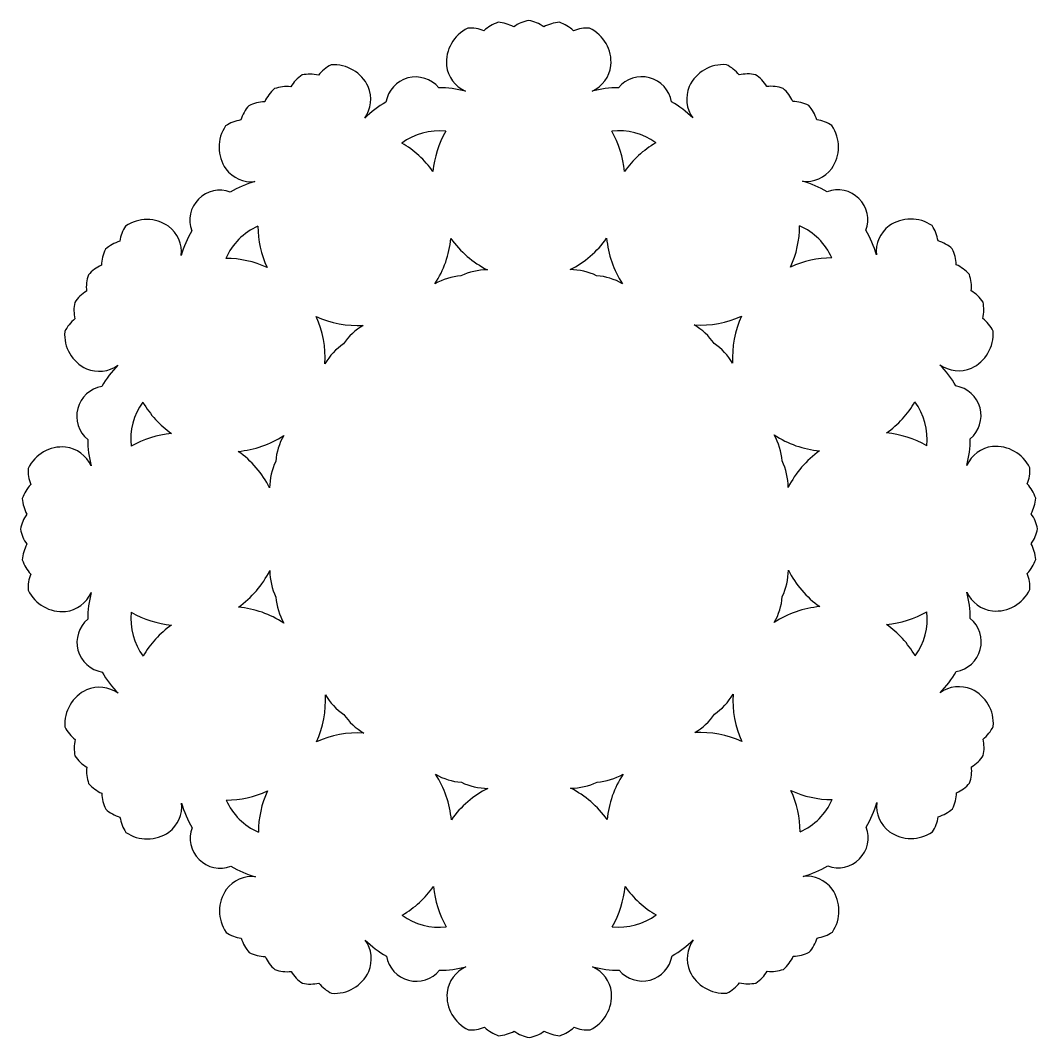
# Model space of a CAD drawing. Extents: x 153 to 783, y 35 to 230.
# Drawn here: x 363.7 to 552.6, y 38.2 to 227.1 of the extents above; entities that cross this region are included whole.
import ezdxf

# ---------------------------------------------------------------- set-up
doc = ezdxf.new("R2010")
doc.units = 0
doc.layers.get('0').update_dxf_attribs({"linetype": 'CONTINUOUS'})

msp = doc.modelspace()

# ---------------------------------------------------------------- linework, layer by layer
for centre, radius, start, end in [((454.603829, 220.04587), 7.011398, 108.326946, 133.340213), ((451.954884, 219.704326), 7.011398, 61.353665, 86.366931), ((459.436691, 220.184674), 7.011398, 100.980008, 125.993274), ((456.765819, 220.184674), 7.011398, 54.006726, 79.019992), ((464.247625, 219.704326), 7.011398, 93.633069, 118.646335), ((461.598681, 220.04587), 7.011398, 46.659787, 71.673054), ((449.828394, 219.290192), 7.011398, 115.673885, 184.981265), ((447.244873, 218.612713), 7.011398, 68.700604, 93.71387), ((468.957636, 218.612713), 7.011398, 86.28613, 111.299396), ((466.374115, 219.290192), 7.011398, 355.018735, 64.326115), ((424.529317, 212.498665), 7.011398, 116.28613, 141.299396), ((421.953182, 211.793618), 7.011398, 25.018735, 94.326115), ((448.806412, 219.408337), 6.007082, 186.950663, 245.830372), ((467.396098, 219.408337), 6.007082, 294.169628, 353.049337), ((494.263044, 211.84481), 7.011398, 85.673885, 154.981265), ((491.68691, 212.549857), 7.011398, 38.700604, 63.71387), ((419.904521, 211.089024), 7.011398, 123.633069, 148.646335), ((417.439696, 210.060337), 7.011398, 76.659787, 101.673054), ((437.113436, 210.978924), 5.583255, 39.741205, 170.599305), ((479.095933, 211.00452), 5.583255, 9.741205, 140.599305), ((498.776531, 210.111529), 7.011398, 78.326946, 103.340213), ((496.311706, 211.140216), 7.011398, 31.353665, 56.366931), ((415.497956, 209.09955), 7.011398, 130.980008, 155.993274), ((413.184912, 207.764114), 7.011398, 84.006726, 109.019992), ((422.779173, 212.406926), 6.007082, 324.169628, 23.049337), ((441.439366, 194.834334), 19.71411, 75.585567, 90.095158), ((474.763144, 194.834334), 19.71411, 89.946342, 104.414433), ((493.437054, 212.458118), 6.007082, 156.950663, 215.830372), ((503.031314, 207.815306), 7.011398, 70.980008, 95.993274), ((500.718271, 209.150742), 7.011398, 24.006726, 49.019992), ((409.258695, 204.942653), 7.011398, 91.353665, 116.366931), ((441.446224, 194.808738), 19.71411, 119.946342, 134.414433), ((474.770003, 194.859929), 19.71411, 45.585567, 60.095158), ((506.957531, 204.993845), 7.011398, 63.633069, 88.646335), ((411.381977, 206.562911), 7.011398, 138.326946, 163.340213), ((504.83425, 206.614103), 7.011398, 16.659787, 41.673054), ((405.725512, 201.642283), 7.011398, 98.700604, 123.71387), ((510.490714, 201.693475), 7.011398, 56.28613, 81.299396), ((407.624168, 203.520758), 7.011398, 145.673885, 214.981265), ((441.439366, 194.834334), 11.71411, 83.879113, 126.120887), ((458.749595, 197.288588), 18.506069, 150.214126, 174.690793), ((457.459773, 197.314184), 18.506069, 5.309207, 29.785874), ((474.770003, 194.859929), 11.71411, 53.879113, 96.120887), ((508.592059, 203.57195), 7.011398, 325.018735, 34.326115), ((425.221139, 188.304665), 18.506069, 35.309207, 59.785874), ((490.988229, 188.330261), 18.506069, 120.214126, 144.690793), ((406.680032, 203.112083), 6.007082, 216.950663, 275.830372), ((509.536195, 203.163275), 6.007082, 264.169628, 323.049337), ((412.586985, 178.146848), 19.71411, 105.585567, 120.095158), ((503.629242, 178.19804), 19.71411, 59.946342, 74.414433), ((400.768324, 189.965509), 5.583255, 69.741205, 200.599305), ((515.46664, 190.035438), 5.583255, 339.741205, 110.599305), ((389.110287, 184.989583), 7.011398, 146.28613, 171.299396), ((387.231813, 183.090928), 7.011398, 55.018735, 124.326115), ((387.640488, 184.035064), 6.007082, 354.169628, 53.049337), ((412.586985, 178.146848), 11.71411, 113.879113, 156.120887), ((426.350956, 188.92741), 18.506069, 180.214126, 204.690793), ((489.884008, 188.997339), 18.506069, 335.309207, 359.785874), ((503.647979, 178.216778), 11.71411, 23.879113, 66.120887), ((528.613214, 184.123731), 6.007082, 126.950663, 185.830372), ((529.021889, 183.179595), 7.011398, 55.673885, 124.981265), ((527.143414, 185.07825), 7.011398, 8.700604, 33.71387), ((412.605722, 178.128111), 19.71411, 149.946342, 164.414433), ((503.647979, 178.216778), 19.71411, 15.585567, 30.095158), ((384.18966, 179.333119), 7.011398, 106.659787, 131.673054), ((425.221139, 188.304665), 18.506069, 326.754963, 354.690793), ((458.749595, 197.288588), 18.506069, 215.309207, 243.245037), ((457.459773, 197.314184), 18.506069, 296.754963, 324.690793), ((490.988229, 188.330261), 18.506069, 185.309207, 213.245037), ((532.064042, 179.421786), 7.011398, 48.326946, 73.340213), ((385.809917, 181.456401), 7.011398, 153.633069, 178.646335), ((530.443784, 181.545067), 7.011398, 1.353665, 26.366931), ((381.653021, 175.21714), 7.011398, 114.006726, 139.019992), ((401.806423, 164.382877), 18.506069, 65.309207, 89.785874), ((514.428541, 164.452806), 18.506069, 90.214126, 114.690793), ((534.600681, 175.305807), 7.011398, 40.980008, 65.993274), ((382.988457, 177.530183), 7.011398, 160.980008, 185.993274), ((446.542767, 167.773789), 11.91699, 94.976013, 119.368461), ((450.549962, 168.847513), 11.91699, 90.631539, 115.023987), ((465.659406, 168.873109), 11.91699, 64.976013, 89.368461), ((469.666601, 167.799384), 11.91699, 60.631539, 85.023987), ((533.265245, 177.61885), 7.011398, 354.006726, 19.019992), ((379.663547, 170.810575), 7.011398, 121.353665, 146.366931), ((536.590155, 170.899242), 7.011398, 33.633069, 58.646335), ((380.692234, 173.2754), 7.011398, 168.326946, 193.340213), ((535.561468, 173.364067), 7.011398, 346.659787, 11.673054), ((401.806423, 164.382877), 18.506069, 356.754963, 24.690793), ((426.350956, 188.92741), 18.506069, 245.309207, 273.245037), ((489.884008, 188.997339), 18.506069, 266.754963, 294.690793), ((514.428541, 164.452806), 18.506069, 155.309207, 183.245037), ((378.253906, 166.185779), 7.011398, 128.700604, 153.71387), ((433.470403, 160.1969), 11.91699, 120.631539, 145.023987), ((482.764561, 160.266829), 11.91699, 34.976013, 59.368461), ((537.999796, 166.274446), 7.011398, 26.28613, 51.299396), ((378.958952, 168.761913), 7.011398, 175.673885, 244.981265), ((537.294749, 168.85058), 7.011398, 295.018735, 4.326115), ((430.536933, 157.26343), 11.91699, 124.976013, 149.368461), ((485.698031, 157.333359), 11.91699, 30.631539, 55.023987), ((378.345644, 167.935923), 6.007082, 246.950663, 305.830372), ((395.943833, 149.268872), 19.71411, 135.585567, 150.095158), ((520.309868, 149.357539), 19.71411, 29.946342, 44.414433), ((537.908057, 168.02459), 6.007082, 234.169628, 293.049337), ((379.799243, 153.594802), 5.583255, 99.741205, 230.599305), ((536.480055, 153.690327), 5.583255, 309.741205, 80.599305), ((395.943833, 149.268872), 11.71411, 143.879113, 186.120887), ((402.473501, 165.487098), 18.506069, 210.214126, 234.690793), ((513.805796, 165.582623), 18.506069, 305.309207, 329.785874), ((520.335464, 149.364397), 11.71411, 353.879113, 36.120887), ((395.969429, 149.262013), 19.71411, 179.946342, 194.414433), ((393.489579, 131.958642), 18.506069, 95.309207, 119.785874), ((402.473501, 165.487098), 18.506069, 275.309207, 303.245037), ((423.004378, 144.16547), 11.91699, 150.631539, 175.023987), ((513.805796, 165.582623), 18.506069, 236.754963, 264.690793), ((493.274919, 144.260995), 11.91699, 4.976013, 29.368461), ((522.789719, 132.054167), 18.506069, 60.214126, 84.690793), ((520.335464, 149.364397), 19.71411, 345.585567, 0.095158), ((371.51357, 140.872984), 7.011398, 85.018735, 154.326115), ((371.395425, 141.894967), 6.007082, 24.169628, 83.049337), ((544.909468, 141.997351), 6.007082, 96.950663, 155.830372), ((544.791323, 140.975368), 7.011398, 25.673885, 94.981265), ((393.489579, 131.958642), 18.506069, 26.754963, 54.690793), ((522.789719, 132.054167), 18.506069, 125.309207, 153.245037), ((372.191049, 143.456506), 7.011398, 176.28613, 201.299396), ((421.930653, 140.158275), 11.91699, 154.976013, 179.368461), ((494.348644, 140.2538), 11.91699, 0.631539, 25.023987), ((544.113844, 143.558889), 7.011398, 338.700604, 3.71387), ((370.757893, 136.09755), 7.011398, 136.659787, 161.673054), ((545.547001, 136.199934), 7.011398, 18.326946, 43.340213), ((371.099436, 138.746494), 7.011398, 183.633069, 208.646335), ((545.205457, 138.848878), 7.011398, 331.353665, 356.366931), ((370.619088, 131.264688), 7.011398, 144.006726, 169.019992), ((545.685805, 131.367072), 7.011398, 10.980008, 35.993274), ((370.619088, 133.93556), 7.011398, 190.980008, 215.993274), ((545.685805, 134.037944), 7.011398, 324.006726, 349.019992), ((371.099436, 126.453754), 7.011398, 151.353665, 176.366931), ((545.205457, 126.556137), 7.011398, 3.633069, 28.646335), ((370.757893, 129.102698), 7.011398, 198.326946, 223.340213), ((545.547001, 129.205082), 7.011398, 316.659787, 341.673054), ((393.515174, 133.248464), 18.506069, 305.309207, 333.245037), ((421.956249, 125.048831), 11.91699, 180.631539, 205.023987), ((494.37424, 125.144357), 11.91699, 334.976013, 359.368461), ((522.815315, 133.34399), 18.506069, 206.754963, 234.690793), ((372.191049, 121.743743), 7.011398, 158.700604, 183.71387), ((544.113844, 121.846126), 7.011398, 356.28613, 21.299396), ((371.51357, 124.327264), 7.011398, 205.673885, 274.981265), ((520.335464, 116.040618), 19.71411, 359.946342, 14.414433), ((544.909468, 123.407664), 6.007082, 204.169628, 263.049337), ((544.791323, 124.429647), 7.011398, 265.018735, 334.326115), ((371.395425, 123.305281), 6.007082, 276.950663, 335.830372), ((395.969429, 115.938235), 19.71411, 165.585567, 180.095158), ((423.029974, 121.041637), 11.91699, 184.976013, 209.368461), ((493.300515, 121.137162), 11.91699, 330.631539, 355.023987), ((395.969429, 115.938235), 11.71411, 173.879113, 216.120887), ((393.515174, 133.248464), 18.506069, 240.214126, 264.690793), ((402.499097, 99.720009), 18.506069, 56.754963, 84.690793), ((513.831392, 99.815534), 18.506069, 95.309207, 123.245037), ((522.815315, 133.34399), 18.506069, 275.309207, 299.785874), ((520.36106, 116.03376), 11.71411, 323.879113, 6.120887), ((379.824838, 111.612305), 5.583255, 129.741205, 260.599305), ((536.505651, 111.70783), 5.583255, 279.741205, 50.599305), ((402.499097, 99.720009), 18.506069, 125.309207, 149.785874), ((513.831392, 99.815534), 18.506069, 30.214126, 54.690793), ((395.995025, 115.945093), 19.71411, 209.946342, 224.414433), ((520.36106, 116.03376), 19.71411, 315.585567, 330.095158), ((379.010144, 96.452051), 7.011398, 115.018735, 184.326115), ((378.396836, 97.278042), 6.007082, 54.169628, 113.049337), ((537.959249, 97.366709), 6.007082, 66.950663, 125.830372), ((537.345941, 96.540718), 7.011398, 355.673885, 64.981265), ((401.876353, 100.849826), 18.506069, 335.309207, 3.245037), ((430.606863, 107.969273), 11.91699, 210.631539, 235.023987), ((485.76796, 108.039202), 11.91699, 304.976013, 329.368461), ((514.49847, 100.919755), 18.506069, 176.754963, 204.690793), ((433.540333, 105.035802), 11.91699, 214.976013, 239.368461), ((482.83449, 105.105732), 11.91699, 300.631539, 325.023987), ((378.305098, 99.028186), 7.011398, 206.28613, 231.299396), ((426.420886, 76.305292), 18.506069, 86.754963, 114.690793), ((489.953937, 76.375222), 18.506069, 65.309207, 93.245037), ((538.050987, 99.116853), 7.011398, 308.700604, 333.71387), ((380.743426, 91.938565), 7.011398, 166.659787, 191.673054), ((535.61266, 92.027232), 7.011398, 348.326946, 13.340213), ((379.714739, 94.40339), 7.011398, 213.633069, 238.646335), ((536.641346, 94.492057), 7.011398, 301.353665, 326.366931), ((383.039649, 87.683782), 7.011398, 174.006726, 199.019992), ((425.316665, 76.97237), 18.506069, 5.309207, 33.245037), ((446.638293, 97.503247), 11.91699, 240.631539, 265.023987), ((469.762126, 97.528843), 11.91699, 274.976013, 299.368461), ((491.083754, 76.997966), 18.506069, 146.754963, 174.690793), ((533.316437, 87.772448), 7.011398, 340.980008, 5.993274), ((381.704212, 89.996825), 7.011398, 220.980008, 245.993274), ((450.645488, 96.429523), 11.91699, 244.976013, 269.368461), ((465.754931, 96.455119), 11.91699, 270.631539, 295.023987), ((534.651873, 90.085492), 7.011398, 294.006726, 319.019992), ((385.861109, 83.757564), 7.011398, 181.353665, 206.366931), ((401.876353, 100.849826), 18.506069, 270.214126, 294.690793), ((426.420886, 76.305292), 18.506069, 155.309207, 179.785874), ((458.845121, 67.988448), 18.506069, 116.754963, 144.690793), ((457.555298, 68.014044), 18.506069, 35.309207, 63.245037), ((489.953937, 76.375222), 18.506069, 0.214126, 24.690793), ((514.49847, 100.919755), 18.506069, 245.309207, 269.785874), ((530.494976, 83.846231), 7.011398, 333.633069, 358.646335), ((387.69168, 81.178901), 6.007082, 306.950663, 5.830372), ((412.656914, 87.085854), 19.71411, 195.585567, 210.095158), ((412.656914, 87.085854), 11.71411, 203.879113, 246.120887), ((503.717908, 87.155783), 11.71411, 293.879113, 336.120887), ((503.699171, 87.174521), 19.71411, 329.946342, 344.414433), ((528.664406, 81.267568), 6.007082, 174.169628, 233.049337), ((384.240852, 85.880846), 7.011398, 228.326946, 253.340213), ((532.115234, 85.969513), 7.011398, 286.659787, 311.673054), ((389.161479, 80.224381), 7.011398, 188.700604, 213.71387), ((527.194606, 80.313048), 7.011398, 326.28613, 351.299396), ((387.283005, 82.123037), 7.011398, 235.673885, 304.981265), ((400.838254, 75.267194), 5.583255, 159.741205, 290.599305), ((515.536569, 75.337123), 5.583255, 249.741205, 20.599305), ((529.073081, 82.211704), 7.011398, 235.018735, 304.326115), ((412.675652, 87.104592), 19.71411, 239.946342, 254.414433), ((503.717908, 87.155783), 19.71411, 285.585567, 300.095158), ((406.768699, 62.139357), 6.007082, 84.169628, 143.049337), ((509.624861, 62.190549), 6.007082, 36.950663, 95.830372), ((425.316665, 76.97237), 18.506069, 300.214126, 324.690793), ((458.845121, 67.988448), 18.506069, 185.309207, 209.785874), ((457.555298, 68.014044), 18.506069, 330.214126, 354.690793), ((491.083754, 76.997966), 18.506069, 215.309207, 239.785874), ((407.712835, 61.730682), 7.011398, 145.018735, 214.326115), ((508.680726, 61.781874), 7.011398, 325.673885, 34.981265), ((441.534891, 70.442702), 11.71411, 233.879113, 276.120887), ((474.865528, 70.468298), 11.71411, 263.879113, 306.120887), ((405.814179, 63.609157), 7.011398, 236.28613, 261.299396), ((411.470643, 58.688529), 7.011398, 196.659787, 221.673054), ((504.922917, 58.739721), 7.011398, 318.326946, 343.340213), ((510.579381, 63.660348), 7.011398, 278.700604, 303.71387), ((441.534891, 70.442702), 19.71411, 225.585567, 240.095158), ((422.86784, 52.844514), 6.007082, 336.950663, 35.830372), ((474.85867, 70.493894), 19.71411, 299.946342, 314.414433), ((493.525721, 52.895705), 6.007082, 144.169628, 203.049337), ((409.347362, 60.308787), 7.011398, 243.633069, 268.646335), ((415.586623, 56.15189), 7.011398, 204.006726, 229.019992), ((437.208961, 54.298112), 5.583255, 189.741205, 320.599305), ((479.191458, 54.323708), 5.583255, 219.741205, 350.599305), ((500.806938, 56.203082), 7.011398, 310.980008, 335.993274), ((507.046198, 60.359978), 7.011398, 271.353665, 296.366931), ((441.541749, 70.468298), 19.71411, 269.946342, 284.414433), ((448.908795, 45.894294), 6.007082, 114.169628, 173.049337), ((474.865528, 70.468298), 19.71411, 255.585567, 270.095158), ((467.498482, 45.894294), 6.007082, 6.950663, 65.830372), ((413.273579, 57.487326), 7.011398, 250.980008, 275.993274), ((419.993188, 54.162416), 7.011398, 211.353665, 236.366931), ((422.041849, 53.457822), 7.011398, 265.673885, 334.981265), ((494.351711, 53.509013), 7.011398, 205.018735, 274.326115), ((496.400372, 54.213608), 7.011398, 303.633069, 328.646335), ((503.119981, 57.538518), 7.011398, 264.006726, 289.019992), ((417.528363, 55.191103), 7.011398, 258.326946, 283.340213), ((424.617983, 52.752775), 7.011398, 218.700604, 243.71387), ((491.775577, 52.803967), 7.011398, 296.28613, 321.299396), ((498.865197, 55.242295), 7.011398, 256.659787, 281.673054), ((449.930778, 46.012439), 7.011398, 175.018735, 244.326115), ((466.476499, 46.012439), 7.011398, 295.673885, 4.981265), ((447.347257, 46.689918), 7.011398, 266.28613, 291.299396), ((454.706213, 45.256762), 7.011398, 226.659787, 251.673054), ((461.701064, 45.256762), 7.011398, 288.326946, 313.340213), ((469.06002, 46.689918), 7.011398, 248.700604, 273.71387), ((452.057268, 45.598305), 7.011398, 273.633069, 298.646335), ((459.539075, 45.117957), 7.011398, 234.006726, 259.019992), ((456.868202, 45.117957), 7.011398, 280.980008, 305.993274), ((464.350009, 45.598305), 7.011398, 241.353665, 266.366931)]:
    msp.add_arc(centre, radius, start, end)

doc.saveas('drawing.dxf')
